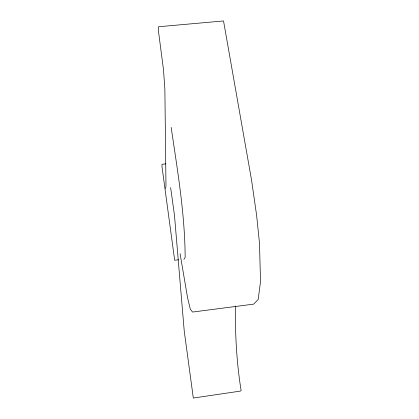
<?xml version="1.0" encoding="UTF-8"?>
<svg xmlns="http://www.w3.org/2000/svg" width="419" height="419" viewBox="0 0 419 419"><rect width="100%" height="100%" fill="white"/><g stroke="black" fill="none" stroke-linecap="round" stroke-linejoin="round"><path stroke-width="0.63" d="M165.652 188.534L165.976 185.685L164.871 89.027L163.483 69.664L158.639 32.541L158.487 26.748L223.531 20.95L251.61 180.458L256.643 215.549L259.497 243.334L260.513 281.599L258.209 299.412L253.663 304.136L192.531 312.055L190.315 309.17L187.571 297.72L180.055 253.595M183.889 259.403L185.156 257.371C184.905 213.721 177.483 170.486 171.172 127.407M178.52 259.764L174.665 260.241L161.98 166.636L161.98 164.29L165.872 163.845M170.633 187.618L174.477 215.314L184.229 330.979L193.316 398.05L240.291 391.116L241.135 390.691C236.588 362.697 235.169 334.341 235.305 306.006"/></g></svg>
